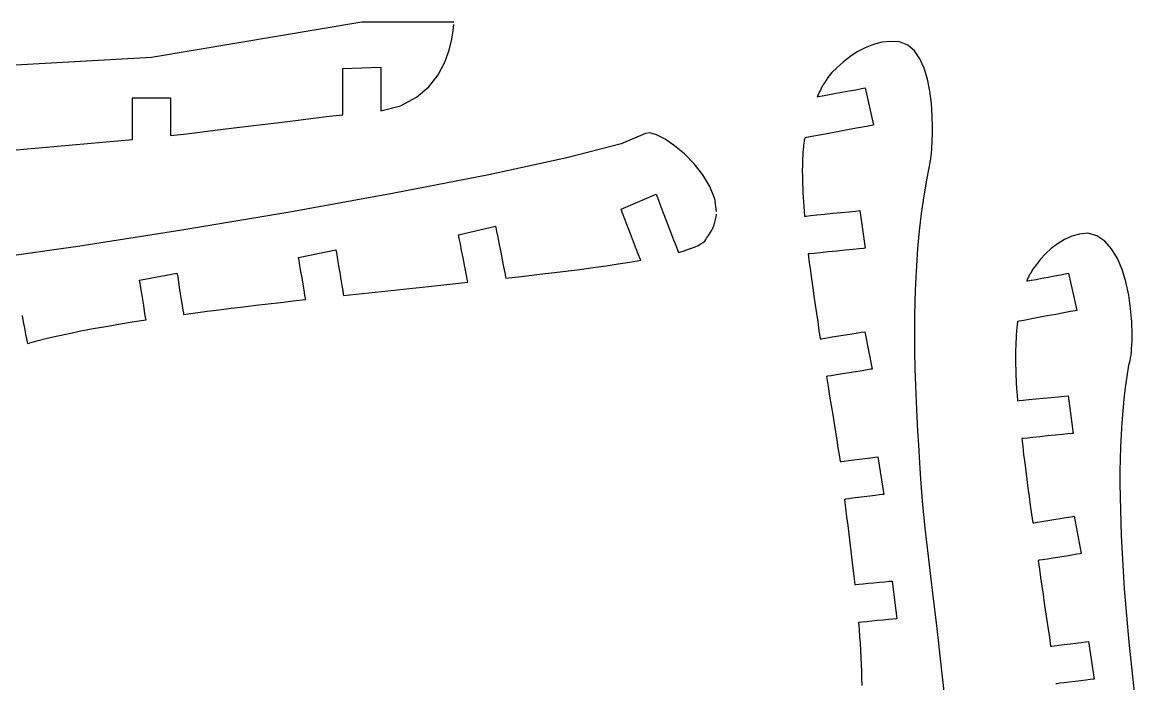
# Model space of a CAD drawing. Header units: metres. Extents: x 16 to 402, y -272 to -17.
# Drawn here: x 98.4 to 189.1, y -70.6 to -16.7 of the extents above; entities that cross this region are included whole.
import ezdxf

# ---------------------------------------------------------------- set-up
doc = ezdxf.new("R2010")
doc.units = ezdxf.units.M

msp = doc.modelspace()

# ---------------------------------------------------------------- linework, layer by layer
for p, q in [((126.100105, -16.666668), (108.95008, -19.541544)), ((133.6001, -16.666668), (126.100105, -16.666668)), ((133.5525, -17.329292), (133.59415, -16.843987)), ((133.2193, -18.943947), (133.43945, -18.052605)), ((133.43945, -18.052605), (133.5525, -17.329292)), ((132.85635, -19.933338), (133.2193, -18.943947)), ((167.12473, -18.744898), (166.48152, -19.088093)), ((167.79413, -18.475574), (167.12473, -18.744898)), ((168.47737, -18.301218), (167.79413, -18.475574)), ((169.16214, -18.242928), (168.47737, -18.301218)), ((169.93584, -18.26611), (169.16214, -18.242928)), ((170.59132, -18.52885), (169.93584, -18.26611)), ((171.13722, -18.998016), (170.59132, -18.52885)), ((171.58226, -19.640469), (171.13722, -18.998016)), ((108.95008, -19.541544), (91.800064, -20.509794)), ((132.31491, -20.950802), (132.85635, -19.933338)), ((165.32289, -19.91172), (164.83215, -20.349964)), ((165.87679, -19.484062), (165.32289, -19.91172)), ((166.48152, -19.088093), (165.87679, -19.484062)), ((171.93504, -20.423069), (171.58226, -19.640469)), ((124.5501, -20.450218), (127.65011, -20.342028)), ((124.55011, -20.743876), (124.5501, -20.450218)), ((124.55011, -21.176632), (124.55011, -20.743876)), ((127.65011, -20.342028), (127.6501, -20.441698)), ((127.6501, -20.441698), (127.65011, -20.712242)), ((127.65011, -20.342028), (127.65011, -20.342028)), ((127.65011, -20.712242), (127.65011, -21.110933)), ((164.41687, -20.777702), (164.08942, -21.17384)), ((164.83215, -20.349964), (164.41687, -20.777702)), ((172.20427, -21.312693), (171.93504, -20.423069)), ((124.5501, -21.702126), (124.55011, -21.176632)), ((124.55011, -22.273985), (124.5501, -21.702126)), ((127.65011, -21.110933), (127.65012, -21.595062)), ((127.65012, -21.595062), (127.65011, -22.121902)), ((131.55925, -21.926353), (132.31491, -20.950802)), ((163.73608, -21.718891), (163.67198, -21.829185)), ((163.79947, -21.614838), (163.73608, -21.718891)), ((163.86206, -21.51728), (163.79947, -21.614838)), ((164.08942, -21.17384), (163.86206, -21.51728)), ((172.39859, -22.276188), (172.20427, -21.312693)), ((124.55011, -22.845846), (124.55011, -22.273985)), ((127.65011, -22.121902), (127.6501, -22.648746)), ((127.6501, -22.648746), (127.65011, -23.13287)), ((130.55371, -22.79002), (131.55925, -21.926353)), ((163.28032, -22.607925), (163.21513, -22.75486)), ((163.34576, -22.46547), (163.28032, -22.607925)), ((163.41132, -22.327744), (163.34576, -22.46547)), ((163.47685, -22.195002), (163.41132, -22.327744)), ((163.54222, -22.06749), (163.47685, -22.195002)), ((163.60732, -21.945469), (163.54222, -22.06749)), ((163.67198, -21.829185), (163.60732, -21.945469)), ((163.63364, -22.676878), (164.08432, -22.592896)), ((164.08432, -22.592896), (164.63159, -22.490921)), ((164.63159, -22.490921), (165.22713, -22.379944)), ((165.22713, -22.379944), (165.82268, -22.268967)), ((165.82268, -22.268967), (166.36995, -22.16699)), ((166.36995, -22.16699), (166.82065, -22.08301)), ((166.82065, -22.08301), (167.12646, -22.026024)), ((167.12646, -22.026024), (167.807, -25.05259)), ((172.52667, -23.280432), (172.39859, -22.276188)), ((107.400085, -26.241219), (107.400085, -22.822575)), ((107.400085, -22.822575), (110.500084, -22.822575)), ((110.500084, -22.822575), (110.50008, -22.909164)), ((110.50008, -22.909164), (110.50009, -23.144196)), ((110.500084, -22.822575), (110.500084, -22.822575)), ((110.50009, -23.144196), (110.50009, -23.490551)), ((110.50009, -23.490551), (110.50009, -23.91113)), ((124.55011, -23.371336), (124.55011, -22.845846)), ((124.55012, -23.804094), (124.55011, -23.371336)), ((127.65011, -23.531563), (127.6501, -23.802105)), ((127.65011, -23.13287), (127.65011, -23.531563)), ((127.65011, -23.901777), (129.26256, -23.471819)), ((129.26256, -23.471819), (130.55371, -22.79002)), ((163.21513, -22.75486), (163.32779, -22.733864)), ((163.32779, -22.733864), (163.63364, -22.676878)), ((172.59714, -24.292282), (172.52667, -23.280432)), ((110.50009, -23.91113), (110.500084, -24.368814)), ((110.500084, -24.368814), (110.50009, -24.826504)), ((122.1502, -24.497877), (123.45267, -24.339437)), ((123.45267, -24.339437), (124.55011, -24.20594)), ((124.5501, -24.097748), (124.55012, -23.804094)), ((124.55011, -24.20594), (124.5501, -24.097748)), ((127.6501, -23.802105), (127.65011, -23.901777)), ((172.61871, -25.278603), (172.59714, -24.292282)), ((110.50009, -24.826504), (110.50008, -25.247082)), ((110.50008, -25.247082), (110.50009, -25.593437)), ((114.35627, -25.445972), (115.915054, -25.256353)), ((115.915054, -25.256353), (117.52509, -25.060497)), ((117.52509, -25.060497), (119.13514, -24.864641)), ((119.13514, -24.864641), (120.69393, -24.675022)), ((120.69393, -24.675022), (122.1502, -24.497877)), ((166.59569, -25.278305), (165.83301, -25.420427)), ((167.22377, -25.16127), (166.59569, -25.278305)), ((167.65, -25.081844), (167.22377, -25.16127)), ((167.807, -25.05259), (167.65, -25.081844)), ((167.807, -25.05259), (167.807, -25.05259)), ((172.61649, -25.598602), (172.61871, -25.278603)), ((93.35006, -27.488611), (107.400085, -26.241219)), ((110.50009, -25.593437), (110.500084, -25.828466)), ((110.500084, -25.915056), (111.59751, -25.781557)), ((110.500084, -25.828466), (110.500084, -25.915056)), ((111.59751, -25.781557), (112.9, -25.62312)), ((112.9, -25.62312), (114.35627, -25.445972)), ((149.23064, -25.72992), (147.2465, -26.5753)), ((149.58041, -25.672588), (149.23064, -25.72992)), ((150.12839, -25.83743), (149.58041, -25.672588)), ((150.81915, -26.198952), (150.12839, -25.83743)), ((151.59743, -26.731674), (150.81915, -26.198952)), ((162.18185, -26.19658), (162.16568, -26.295376)), ((162.199, -26.097572), (162.18185, -26.19658)), ((162.35603, -26.068314), (162.199, -26.097572)), ((162.78224, -25.988895), (162.35603, -26.068314)), ((163.41034, -25.871857), (162.78224, -25.988895)), ((164.17302, -25.729738), (163.41034, -25.871857)), ((165.003, -25.57508), (164.17302, -25.729738)), ((165.83301, -25.420427), (165.003, -25.57508)), ((172.58583, -26.506252), (172.59973, -26.213684)), ((172.59973, -26.213684), (172.61005, -25.910717)), ((172.61005, -25.910717), (172.61649, -25.598602)), ((147.2465, -26.5753), (142.80557, -27.731352)), ((152.4078, -27.410116), (151.59743, -26.731674)), ((162.07053, -27.073158), (162.05753, -27.235035)), ((162.07886, -26.977526), (162.07053, -27.073158)), ((162.08824, -26.88136), (162.07886, -26.977526)), ((162.09866, -26.7847), (162.08824, -26.88136)), ((162.1101, -26.687586), (162.09866, -26.7847)), ((162.12256, -26.590057), (162.1101, -26.687586)), ((162.13599, -26.492153), (162.12256, -26.590057)), ((162.15034, -26.393913), (162.13599, -26.492153)), ((162.16568, -26.295376), (162.15034, -26.393913)), ((172.5261, -27.308949), (172.54869, -27.055145)), ((172.54869, -27.055145), (172.5687, -26.787155)), ((172.5687, -26.787155), (172.58583, -26.506252)), ((142.80557, -27.731352), (136.45619, -29.106083)), ((153.19499, -28.208788), (152.4078, -27.410116)), ((162.01398, -28.09195), (162.0094, -28.272427)), ((162.0199, -27.914429), (162.01398, -28.09195)), ((162.0272, -27.739916), (162.0199, -27.914429)), ((162.03589, -27.568472), (162.0272, -27.739916)), ((162.046, -27.400164), (162.03589, -27.568472)), ((162.05753, -27.235035), (162.046, -27.400164)), ((172.1686, -29.390793), (172.44614, -27.972725)), ((172.44614, -27.972725), (172.47447, -27.768997)), ((172.47447, -27.768997), (172.50127, -27.547323)), ((172.50127, -27.547323), (172.5261, -27.308949)), ((153.90356, -29.102203), (153.19499, -28.208788)), ((162.00424, -28.642002), (162.0036, -28.830986)), ((162.0036, -28.830986), (162.00548, -29.164347)), ((162.00616, -28.455795), (162.00424, -28.642002)), ((162.0094, -28.272427), (162.00616, -28.455795)), ((136.45619, -29.106083), (128.74684, -30.607534)), ((154.47824, -30.064882), (153.90356, -29.102203)), ((162.00548, -29.164347), (162.01108, -29.505545)), ((162.01108, -29.505545), (162.02023, -29.854267)), ((162.02023, -29.854267), (162.03291, -30.210222)), ((171.93082, -30.818638), (172.1686, -29.390793)), ((128.74684, -30.607534), (120.22598, -32.14371)), ((147.2343, -31.90757), (150.08405, -30.680557)), ((150.08405, -30.680557), (150.08405, -30.680557)), ((150.08405, -30.680557), (150.13489, -30.813581)), ((150.13489, -30.813581), (150.2729, -31.174664)), ((154.86362, -31.071333), (154.47824, -30.064882)), ((162.03291, -30.210222), (162.04893, -30.573093)), ((162.04893, -30.573093), (162.06824, -30.942581)), ((171.73029, -32.251728), (171.93082, -30.818638)), ((150.2729, -31.174664), (150.4763, -31.706772)), ((150.4763, -31.706772), (150.72328, -32.35291)), ((155.0044, -32.09608), (154.86362, -31.071333)), ((162.06824, -30.942581), (162.09074, -31.318386)), ((162.09074, -31.318386), (162.11629, -31.700203)), ((162.11629, -31.700203), (162.14478, -32.087723)), ((120.22598, -32.14371), (111.44206, -33.62265)), ((147.35901, -32.23384), (147.2343, -31.90757)), ((147.54279, -32.71467), (147.35901, -32.23384)), ((150.72328, -32.35291), (150.99202, -33.056057)), ((154.93814, -32.761612), (154.97531, -32.540543)), ((154.97531, -32.540543), (154.99722, -32.31861)), ((155.0044, -32.09608), (155.0044, -32.09608)), ((162.14478, -32.087723), (162.17615, -32.480644)), ((162.17615, -32.480644), (162.30618, -32.46764)), ((162.30618, -32.46764), (162.65916, -32.432354)), ((162.65916, -32.432354), (163.1793, -32.38035)), ((163.1793, -32.38035), (163.81093, -32.317204)), ((163.81093, -32.317204), (164.49826, -32.24848)), ((164.49826, -32.24848), (165.18561, -32.17976)), ((165.18561, -32.17976), (165.81721, -32.116615)), ((165.81721, -32.116615), (166.33737, -32.06461)), ((166.33737, -32.06461), (166.69032, -32.02932)), ((166.69032, -32.02932), (167.12877, -35.10093)), ((171.56456, -33.68553), (171.73029, -32.251728)), ((133.983, -33.996822), (137.00232, -33.285)), ((137.00232, -33.285), (137.00232, -33.285)), ((137.00232, -33.285), (137.02582, -33.403965)), ((137.02582, -33.403965), (137.08954, -33.7269)), ((147.76596, -33.298527), (147.54279, -32.71467)), ((148.0088, -33.9339), (147.76596, -33.298527)), ((150.99202, -33.056057), (151.26079, -33.759205)), ((154.62515, -33.632046), (154.72919, -33.417038)), ((154.72919, -33.417038), (154.81564, -33.20012)), ((154.81564, -33.20012), (154.8851, -32.98156)), ((154.8851, -32.98156), (154.93814, -32.761612)), ((111.44206, -33.62265), (102.943535, -34.952366)), ((134.04279, -34.299706), (133.983, -33.996822)), ((134.13087, -34.74606), (134.04279, -34.299706)), ((137.08954, -33.7269), (137.18347, -34.20278)), ((137.18347, -34.20278), (137.29753, -34.78065)), ((148.2517, -34.569275), (148.0088, -33.9339)), ((151.26079, -33.759205), (151.50775, -34.40534)), ((151.50775, -34.40534), (151.71114, -34.93745)), ((154.05066, -34.509094), (154.14708, -34.38692)), ((154.14708, -34.38692), (154.20207, -34.26302)), ((154.20207, -34.26302), (154.36215, -34.055298)), ((154.36215, -34.055298), (154.50302, -33.844887)), ((154.50302, -33.844887), (154.62515, -33.632046)), ((171.43115, -35.115517), (171.56456, -33.68553)), ((183.37007, -34.38216), (182.8104, -34.725544)), ((183.97067, -34.112682), (183.37007, -34.38216)), ((184.60722, -33.938217), (183.97067, -34.112682)), ((185.27481, -33.879875), (184.60722, -33.938217)), ((186.01218, -34.07924), (185.27481, -33.879875)), ((186.65598, -34.50936), (186.01218, -34.07924)), ((102.943535, -34.952366), (95.27885, -36.04089)), ((120.94917, -35.83746), (123.990326, -35.22795)), ((123.990326, -35.22795), (123.990326, -35.22795)), ((123.990326, -35.22795), (124.00767, -35.331924)), ((124.00767, -35.331924), (124.054794, -35.614147)), ((134.23784, -35.288055), (134.13087, -34.74606)), ((134.35425, -35.87788), (134.23784, -35.288055)), ((137.29753, -34.78065), (137.42162, -35.4095)), ((148.47484, -35.15313), (148.2517, -34.569275)), ((148.65862, -35.633957), (148.47484, -35.15313)), ((151.71114, -34.93745), (151.84915, -35.298527)), ((151.84915, -35.298527), (151.9, -35.431553)), ((151.9, -35.431553), (152.29413, -35.321007)), ((152.29413, -35.321007), (152.65436, -35.20923)), ((152.65436, -35.20923), (152.9797, -35.096146)), ((152.9797, -35.096146), (153.26927, -34.981705)), ((153.26927, -34.981705), (153.52206, -34.865837)), ((153.52206, -34.865837), (153.7372, -34.74849)), ((153.7372, -34.74849), (153.91371, -34.629593)), ((153.91371, -34.629593), (154.05066, -34.509094)), ((164.80992, -35.332764), (164.12355, -35.401386)), ((165.49632, -35.26414), (164.80992, -35.332764)), ((166.12701, -35.20108), (165.49632, -35.26414)), ((166.64645, -35.14915), (166.12701, -35.20108)), ((166.9989, -35.11391), (166.64645, -35.14915)), ((167.12877, -35.10093), (166.9989, -35.11391)), ((167.12877, -35.10093), (167.12877, -35.10093)), ((171.32759, -36.537167), (171.43115, -35.115517)), ((182.29657, -35.12171), (181.83359, -35.54957)), ((182.8104, -34.725544), (182.29657, -35.12171)), ((187.20998, -35.13576), (186.65598, -34.50936)), ((187.67793, -35.92396), (187.20998, -35.13576)), ((120.99408, -36.106476), (120.94917, -35.83746)), ((121.06025, -36.502926), (120.99408, -36.106476)), ((124.054794, -35.614147), (124.124214, -36.030056)), ((124.124214, -36.030056), (124.20853, -36.535088)), ((134.47067, -36.467712), (134.35425, -35.87788)), ((137.42162, -35.4095), (137.54573, -36.038353)), ((137.54573, -36.038353), (137.65977, -36.61622)), ((146.99777, -36.37855), (147.9407, -36.23024)), ((147.9407, -36.23024), (148.82927, -36.080433)), ((148.78331, -35.960224), (148.65862, -35.633957)), ((148.82927, -36.080433), (148.78331, -35.960224)), ((162.62094, -35.551613), (162.49109, -35.564598)), ((162.49109, -35.564598), (162.57368, -36.24513)), ((162.57368, -36.24513), (162.66087, -36.9316)), ((162.97342, -35.516376), (162.62094, -35.551613)), ((163.49283, -35.464447), (162.97342, -35.516376)), ((164.12355, -35.401386), (163.49283, -35.464447)), ((181.42639, -35.98799), (181.07993, -36.41588)), ((181.83359, -35.54957), (181.42639, -35.98799)), ((188.06358, -36.839485), (187.67793, -35.92396)), ((107.99171, -37.702335), (111.03722, -37.11615)), ((111.03722, -37.11615), (111.03722, -37.11615)), ((111.03722, -37.11615), (111.05242, -37.210598)), ((121.14061, -36.984325), (121.06025, -36.502926)), ((121.22806, -37.5082), (121.14061, -36.984325)), ((124.20853, -36.535088), (124.300255, -37.084675)), ((124.300255, -37.084675), (124.39198, -37.634266)), ((134.5776, -37.009705), (134.47067, -36.467712)), ((134.66573, -37.45606), (134.5776, -37.009705)), ((137.65977, -36.61622), (137.7537, -37.092106)), ((137.7537, -37.092106), (137.81743, -37.41503)), ((140.35895, -37.24769), (141.56792, -37.10436)), ((141.56792, -37.10436), (142.73973, -36.960674)), ((142.73973, -36.960674), (143.87146, -36.816437)), ((143.87146, -36.816437), (144.96028, -36.671463)), ((144.96028, -36.671463), (146.00336, -36.525562)), ((146.00336, -36.525562), (146.99777, -36.37855)), ((162.66087, -36.9316), (162.75214, -37.622765)), ((171.2513, -37.945934), (171.32759, -36.537167)), ((180.5853, -37.161354), (180.5745, -37.178875)), ((180.58902, -37.155586), (180.5853, -37.161354)), ((180.79916, -36.812115), (180.58902, -37.155586)), ((181.07993, -36.41588), (180.79916, -36.812115)), ((183.43854, -37.190914), (183.7055, -37.141167)), ((183.7055, -37.141167), (184.37173, -40.170387)), ((188.37073, -37.847855), (188.06358, -36.839485)), ((108.032394, -37.95484), (107.99171, -37.702335)), ((108.09235, -38.32695), (108.032394, -37.95484)), ((111.05242, -37.210598), (111.09375, -37.46696)), ((111.09375, -37.46696), (111.154625, -37.844753)), ((111.154625, -37.844753), (111.22855, -38.30351)), ((121.315506, -38.032085), (121.22806, -37.5082)), ((121.39586, -38.513485), (121.315506, -38.032085)), ((124.39198, -37.634266), (124.47629, -38.139294)), ((131.77718, -38.18503), (132.77692, -38.079746)), ((132.77692, -38.079746), (133.7674, -37.974934)), ((133.7674, -37.974934), (134.74751, -37.87053)), ((134.72548, -37.75894), (134.66573, -37.45606)), ((134.74751, -37.87053), (134.72548, -37.75894)), ((137.81743, -37.41503), (137.84091, -37.534004)), ((137.84091, -37.534004), (139.11566, -37.390835)), ((139.11566, -37.390835), (140.35895, -37.24769)), ((162.75214, -37.622765), (162.8471, -38.3174)), ((171.1999, -39.337307), (171.2513, -37.945934)), ((180.3411, -37.655235), (180.29117, -37.777397)), ((180.29117, -37.777397), (180.38953, -37.759068)), ((180.38788, -37.547195), (180.3411, -37.655235)), ((180.431, -37.45298), (180.38788, -37.547195)), ((180.38953, -37.759068), (180.6565, -37.709324)), ((180.46997, -37.372295), (180.431, -37.45298)), ((180.50429, -37.30484), (180.46997, -37.372295)), ((180.53351, -37.250317), (180.50429, -37.30484)), ((180.55704, -37.208424), (180.53351, -37.250317)), ((180.5745, -37.178875), (180.55704, -37.208424)), ((180.6565, -37.709324), (181.04993, -37.636013)), ((181.04993, -37.636013), (181.52765, -37.546997)), ((181.52765, -37.546997), (182.04752, -37.45012)), ((182.04752, -37.45012), (182.56738, -37.353245)), ((182.56738, -37.353245), (183.04514, -37.264225)), ((183.04514, -37.264225), (183.43854, -37.190914)), ((188.60304, -38.914585), (188.37073, -37.847855)), ((108.16516, -38.77881), (108.09235, -38.32695)), ((108.244385, -39.270527), (108.16516, -38.77881)), ((111.22855, -38.30351), (111.30898, -38.802734)), ((111.30898, -38.802734), (111.38943, -39.301964)), ((121.462036, -38.909935), (121.39586, -38.513485)), ((121.50693, -39.178947), (121.462036, -38.909935)), ((124.47629, -38.139294), (124.545715, -38.5552)), ((124.545715, -38.5552), (124.59282, -38.837425)), ((124.59282, -38.837425), (124.610176, -38.9414)), ((124.610176, -38.9414), (125.64454, -38.830776)), ((125.64454, -38.830776), (126.67723, -38.72113)), ((126.67723, -38.72113), (127.70711, -38.612385)), ((127.70711, -38.612385), (128.73314, -38.504482)), ((128.73314, -38.504482), (129.7542, -38.39733)), ((129.7542, -38.39733), (130.76924, -38.29087)), ((130.76924, -38.29087), (131.77718, -38.18503)), ((162.8471, -38.3174), (162.9453, -39.014267)), ((188.76434, -40.005207), (188.60304, -38.914585)), ((108.32363, -39.762253), (108.244385, -39.270527)), ((108.39643, -40.214096), (108.32363, -39.762253)), ((111.38943, -39.301964), (111.463356, -39.760715)), ((111.463356, -39.760715), (111.52423, -40.13851)), ((115.45943, -39.985497), (116.454, -39.863846)), ((116.454, -39.863846), (117.45643, -39.743793)), ((117.45643, -39.743793), (118.465645, -39.62526)), ((118.465645, -39.62526), (119.480606, -39.50817)), ((119.480606, -39.50817), (120.500244, -39.39246)), ((120.500244, -39.39246), (121.52348, -39.27806)), ((121.52348, -39.27806), (121.50693, -39.178947)), ((162.9453, -39.014267), (163.04631, -39.71216)), ((163.04631, -39.71216), (163.14975, -40.40983)), ((171.17088, -40.706738), (171.1999, -39.337307)), ((98.406456, -40.582664), (98.50597, -41.102684)), ((108.4564, -40.586212), (108.39643, -40.214096)), ((108.49707, -40.83872), (108.4564, -40.586212)), ((111.52423, -40.13851), (111.565544, -40.39487)), ((111.565544, -40.39487), (111.58076, -40.48932)), ((111.58076, -40.48932), (112.533356, -40.360634)), ((112.533356, -40.360634), (113.498055, -40.233814)), ((113.498055, -40.233814), (114.47375, -40.108788)), ((114.47375, -40.108788), (115.45943, -39.985497)), ((163.14975, -40.40983), (163.25516, -41.106056)), ((171.16179, -42.04972), (171.17088, -40.706738)), ((181.24254, -40.753483), (180.58578, -40.875862)), ((181.95723, -40.620308), (181.24254, -40.753483)), ((182.67195, -40.487137), (181.95723, -40.620308)), ((183.32867, -40.364754), (182.67195, -40.487137)), ((183.86952, -40.263973), (183.32867, -40.364754)), ((184.23653, -40.19558), (183.86952, -40.263973)), ((184.37173, -40.170387), (184.23653, -40.19558)), ((184.37173, -40.170387), (184.37173, -40.170387)), ((188.85837, -41.08524), (188.76434, -40.005207)), ((98.50597, -41.102684), (98.60548, -41.622704)), ((98.60548, -41.622704), (98.696915, -42.100563)), ((103.207756, -41.84326), (104.20215, -41.65315)), ((104.20215, -41.65315), (105.23192, -41.46708)), ((105.23192, -41.46708), (106.294945, -41.284916)), ((106.294945, -41.284916), (107.389046, -41.10652)), ((107.389046, -41.10652), (108.51207, -40.931747)), ((108.51207, -40.931747), (108.49707, -40.83872)), ((163.25516, -41.106056), (163.3621, -41.799606)), ((179.48872, -41.592335), (179.46523, -41.867485)), ((179.5146, -41.32662), (179.48872, -41.592335)), ((179.54272, -41.07023), (179.5146, -41.32662)), ((179.67793, -41.045036), (179.54272, -41.07023)), ((180.04495, -40.976646), (179.67793, -41.045036)), ((180.58578, -40.875862), (180.04495, -40.976646)), ((188.88889, -42.120216), (188.85837, -41.08524)), ((98.696915, -42.100563), (98.77222, -42.494087)), ((98.77222, -42.494087), (98.82332, -42.76113)), ((99.627235, -42.64703), (100.45852, -42.43931)), ((100.45852, -42.43931), (101.333786, -42.236202)), ((101.333786, -42.236202), (102.25092, -42.03757)), ((102.25092, -42.03757), (103.207756, -41.84326)), ((163.3621, -41.799606), (163.47018, -42.489265)), ((163.47018, -42.489265), (163.57442, -42.47246)), ((163.57442, -42.47246), (163.85739, -42.42687)), ((163.85739, -42.42687), (164.27437, -42.359676)), ((164.27437, -42.359676), (164.78073, -42.278084)), ((164.78073, -42.278084), (165.33176, -42.189285)), ((165.33176, -42.189285), (165.88275, -42.10049)), ((165.88275, -42.10049), (166.3891, -42.018894)), ((166.3891, -42.018894), (166.80609, -41.951702)), ((166.80609, -41.951702), (167.08905, -41.9061)), ((167.08905, -41.9061), (167.68646, -44.949837)), ((171.17204, -43.511116), (171.16179, -42.04972)), ((179.42613, -42.44649), (179.41089, -42.75056)), ((179.44435, -42.15217), (179.42613, -42.44649)), ((179.46523, -41.867485), (179.44435, -42.15217)), ((188.87787, -42.71527), (188.88611, -42.421944)), ((188.88611, -42.421944), (188.88889, -42.120216)), ((98.82332, -42.76113), (98.84215, -42.859512)), ((98.84215, -42.859512), (99.627235, -42.64703)), ((171.20053, -44.927658), (171.17204, -43.511116)), ((179.38982, -43.388336), (179.38434, -43.72226)), ((179.39871, -43.06447), (179.38982, -43.388336)), ((179.41089, -42.75056), (179.39871, -43.06447)), ((188.82149, -43.53508), (188.84546, -43.272827)), ((188.84546, -43.272827), (188.86429, -42.99923)), ((188.86429, -42.99923), (188.87787, -42.71527)), ((179.38434, -43.72226), (179.38248, -44.066338)), ((179.38248, -44.066338), (179.38367, -44.343967)), ((179.38367, -44.343967), (179.38728, -44.627995)), ((188.67624, -44.451096), (188.71974, -44.24401)), ((188.71974, -44.24401), (188.75851, -44.021652)), ((188.75851, -44.021652), (188.79248, -43.785023)), ((188.79248, -43.785023), (188.82149, -43.53508)), ((165.82582, -45.249657), (165.27507, -45.338406)), ((166.37659, -45.160915), (165.82582, -45.249657)), ((166.88268, -45.07936), (166.37659, -45.160915)), ((167.29945, -45.012203), (166.88268, -45.07936)), ((167.58228, -44.966625), (167.29945, -45.012203)), ((167.68646, -44.949837), (167.58228, -44.966625)), ((167.68646, -44.949837), (167.68646, -44.949837)), ((171.24377, -46.29306), (171.20053, -44.927658)), ((179.38728, -44.627995), (179.39337, -44.91846)), ((179.39337, -44.91846), (179.40208, -45.215427)), ((179.40208, -45.215427), (179.41342, -45.51893)), ((188.48358, -45.543484), (188.62814, -44.641945)), ((188.62814, -44.641945), (188.67624, -44.451096)), ((164.06937, -45.532684), (163.96518, -45.549477)), ((163.96518, -45.549477), (164.09914, -46.360962)), ((164.35217, -45.487114), (164.06937, -45.532684)), ((164.76898, -45.41996), (164.35217, -45.487114)), ((165.27507, -45.338406), (164.76898, -45.41996)), ((179.41342, -45.51893), (179.42755, -45.829025)), ((179.42755, -45.829025), (179.4445, -46.145767)), ((179.4445, -46.145767), (179.46439, -46.469208)), ((188.35683, -46.46189), (188.48358, -45.543484)), ((164.09914, -46.360962), (164.23029, -47.152966)), ((171.29834, -47.601036), (171.24377, -46.29306)), ((179.46439, -46.469208), (179.48727, -46.799393)), ((179.48727, -46.799393), (179.51324, -47.136375)), ((179.51324, -47.136375), (179.51694, -47.1758)), ((183.34305, -47.154182), (183.66467, -47.12202)), ((183.66467, -47.12202), (184.09155, -50.194786)), ((188.24724, -47.396297), (188.35683, -46.46189)), ((164.23029, -47.152966), (164.35768, -47.923023)), ((164.35768, -47.923023), (164.48058, -48.668686)), ((171.36081, -48.845287), (171.29834, -47.601036)), ((179.51694, -47.1758), (179.52065, -47.215286)), ((179.52065, -47.215286), (179.52438, -47.254826)), ((179.52438, -47.254826), (179.52815, -47.294434)), ((179.52815, -47.294434), (179.53189, -47.334095)), ((179.53189, -47.334095), (179.5357, -47.37381)), ((179.5357, -47.37381), (179.5395, -47.413597)), ((179.5395, -47.413597), (179.54333, -47.453434)), ((179.54333, -47.453434), (179.54718, -47.493332)), ((179.54718, -47.493332), (179.55106, -47.533287)), ((179.55106, -47.533287), (179.66954, -47.521442)), ((179.66954, -47.521442), (179.99121, -47.489285)), ((179.99121, -47.489285), (180.4652, -47.441895)), ((180.4652, -47.441895), (181.04077, -47.384357)), ((181.04077, -47.384357), (181.66711, -47.32173)), ((181.66711, -47.32173), (182.29346, -47.259113)), ((182.29346, -47.259113), (182.86903, -47.20157)), ((182.86903, -47.20157), (183.34305, -47.154182)), ((188.15427, -48.345844), (188.24724, -47.396297)), ((164.48058, -48.668686), (164.59804, -49.38749)), ((171.42773, -50.019547), (171.36081, -48.845287)), ((188.07726, -49.30966), (188.15427, -48.345844)), ((164.59804, -49.38749), (164.70927, -50.076984)), ((188.01562, -50.286896), (188.07726, -49.30966)), ((164.70927, -50.076984), (164.81337, -50.73472)), ((164.81337, -50.73472), (164.90955, -51.358223)), ((171.49559, -51.1175), (171.42773, -50.019547)), ((180.00247, -50.6036), (179.88467, -50.61538)), ((179.88467, -50.61538), (179.96228, -51.265533)), ((180.32217, -50.571636), (180.00247, -50.6036)), ((180.79337, -50.52453), (180.32217, -50.571636)), ((181.36551, -50.467327), (180.79337, -50.52453)), ((181.98811, -50.405083), (181.36551, -50.467327)), ((182.61075, -50.342834), (181.98811, -50.405083)), ((183.18288, -50.285633), (182.61075, -50.342834)), ((183.65404, -50.23853), (183.18288, -50.285633)), ((183.97375, -50.20656), (183.65404, -50.23853)), ((184.09155, -50.194786), (183.97375, -50.20656)), ((184.09155, -50.194786), (184.09155, -50.194786)), ((187.9687, -51.27667), (188.01562, -50.286896)), ((164.90955, -51.358223), (164.99687, -51.945053)), ((171.56102, -52.132885), (171.49559, -51.1175)), ((179.96228, -51.265533), (180.04308, -51.925312)), ((187.93597, -52.278137), (187.9687, -51.27667)), ((164.99687, -51.945053), (165.07455, -52.492744)), ((165.07455, -52.492744), (165.16351, -52.48153)), ((165.16351, -52.48153), (165.40504, -52.45109)), ((165.40504, -52.45109), (165.76091, -52.40623)), ((165.76091, -52.40623), (166.19307, -52.35176)), ((166.19307, -52.35176), (166.66333, -52.29248)), ((166.66333, -52.29248), (167.13362, -52.2332)), ((167.13362, -52.2332), (167.56577, -52.178726)), ((167.56577, -52.178726), (167.92166, -52.133873)), ((167.92166, -52.133873), (168.16315, -52.103428)), ((168.16315, -52.103428), (168.63982, -55.167885)), ((171.62053, -53.059395), (171.56102, -52.132885)), ((180.04308, -51.925312), (180.12689, -52.594227)), ((187.91678, -53.290424), (187.93597, -52.278137)), ((171.67068, -53.890755), (171.62053, -53.059395)), ((180.12689, -52.594227), (180.21358, -53.271782)), ((180.21358, -53.271782), (180.30292, -53.957478)), ((187.91052, -54.312675), (187.91678, -53.290424)), ((171.79527, -55.709316), (171.67068, -53.890755)), ((180.30292, -53.957478), (180.39478, -54.650833)), ((188.00491, -58.538162), (187.91052, -54.312675)), ((167.94884, -55.25498), (167.51381, -55.309822)), ((168.30714, -55.20982), (167.94884, -55.25498)), ((168.55023, -55.179173), (168.30714, -55.20982)), ((168.63982, -55.167885), (168.55023, -55.179173)), ((168.63982, -55.167885), (168.63982, -55.167885)), ((180.39478, -54.650833), (180.48901, -55.351357)), ((165.53046, -55.559807), (165.44089, -55.5711)), ((165.44089, -55.5711), (165.52773, -56.292038)), ((165.77359, -55.52916), (165.53046, -55.559807)), ((166.13187, -55.484), (165.77359, -55.52916)), ((166.5669, -55.429165), (166.13187, -55.484)), ((167.04036, -55.36949), (166.5669, -55.429165)), ((167.51381, -55.309822), (167.04036, -55.36949)), ((172.01472, -57.926888), (171.79527, -55.709316)), ((180.48901, -55.351357), (180.58539, -56.058544)), ((180.58539, -56.058544), (180.68379, -56.77192)), ((165.52773, -56.292038), (165.61488, -57.006447)), ((165.61488, -57.006447), (165.70197, -57.714657)), ((180.68379, -56.77192), (180.78403, -57.490974)), ((183.0259, -57.129723), (183.49643, -57.0539)), ((183.49643, -57.0539), (183.88391, -56.99146)), ((183.88391, -56.99146), (184.14684, -56.94909)), ((184.14684, -56.94909), (184.73688, -59.993996)), ((165.70197, -57.714657), (165.7886, -58.417023)), ((172.30359, -60.4571), (172.01472, -57.926888)), ((180.78403, -57.490974), (180.88089, -57.47536)), ((180.88089, -57.47536), (181.14383, -57.433)), ((181.14383, -57.433), (181.53133, -57.370564)), ((181.53133, -57.370564), (182.00185, -57.294743)), ((182.00185, -57.294743), (182.51385, -57.212227)), ((182.51385, -57.212227), (183.0259, -57.129723)), ((165.7886, -58.417023), (165.87439, -59.113865)), ((188.26114, -62.8556), (188.00491, -58.538162)), ((165.87439, -59.113865), (165.95898, -59.80554)), ((165.95898, -59.80554), (166.04199, -60.49238)), ((166.04199, -60.49238), (166.12306, -61.17472)), ((172.63644, -63.213593), (172.30359, -60.4571)), ((181.31952, -60.544678), (181.22107, -60.56054)), ((181.22107, -60.56054), (181.3212, -61.25343)), ((181.58672, -60.501617), (181.31952, -60.544678)), ((181.9805, -60.438164), (181.58672, -60.501617)), ((182.45863, -60.361115), (181.9805, -60.438164)), ((182.97897, -60.277267), (182.45863, -60.361115)), ((183.49931, -60.193424), (182.97897, -60.277267)), ((183.97746, -60.11637), (183.49931, -60.193424)), ((184.37123, -60.05292), (183.97746, -60.11637)), ((184.63844, -60.009857), (184.37123, -60.05292)), ((184.73688, -59.993996), (184.63844, -60.009857)), ((184.73688, -59.993996), (184.73688, -59.993996)), ((166.12306, -61.17472), (166.2018, -61.852913)), ((181.3212, -61.25343), (181.42209, -61.948673)), ((166.2018, -61.852913), (166.27782, -62.52729)), ((166.27782, -62.52729), (166.3653, -62.518745)), ((166.3653, -62.518745), (166.60284, -62.49558)), ((166.60284, -62.49558), (166.9529, -62.46143)), ((166.9529, -62.46143), (167.37793, -62.41996)), ((167.37793, -62.41996), (167.84048, -62.374825)), ((167.84048, -62.374825), (168.30302, -62.329697)), ((168.30302, -62.329697), (168.72806, -62.288223)), ((168.72806, -62.288223), (169.0781, -62.254074)), ((169.0781, -62.254074), (169.31563, -62.2309)), ((169.31563, -62.2309), (169.70416, -65.3077)), ((181.42209, -61.948673), (181.52353, -62.645832)), ((172.98788, -66.109985), (172.63644, -63.213593)), ((181.52353, -62.645832), (181.62537, -63.344524)), ((181.62537, -63.344524), (181.7275, -64.04434)), ((188.6387, -67.20759), (188.26114, -62.8556)), ((181.7275, -64.04434), (181.82977, -64.74487)), ((181.82977, -64.74487), (181.93208, -65.44573)), ((166.67123, -65.60362), (166.58386, -65.612144)), ((166.58386, -65.612144), (166.63087, -66.18559)), ((166.63087, -66.18559), (166.67401, -66.75783)), ((166.90837, -65.58048), (166.67123, -65.60362)), ((167.25784, -65.54639), (166.90837, -65.58048)), ((167.6822, -65.50498), (167.25784, -65.54639)), ((168.14401, -65.45992), (167.6822, -65.50498)), ((168.60582, -65.41487), (168.14401, -65.45992)), ((169.03018, -65.37346), (168.60582, -65.41487)), ((169.37967, -65.33936), (169.03018, -65.37346)), ((169.6168, -65.31622), (169.37967, -65.33936)), ((169.70416, -65.3077), (169.6168, -65.31622)), ((169.70416, -65.3077), (169.70416, -65.3077)), ((173.33247, -69.059906), (172.98788, -66.109985)), ((181.93208, -65.44573), (182.03426, -66.14651)), ((182.03426, -66.14651), (182.13614, -66.84679)), ((166.67401, -66.75783), (166.713, -67.32908)), ((182.13614, -66.84679), (182.23767, -67.54618)), ((166.713, -67.32908), (166.74757, -67.89956)), ((166.74757, -67.89956), (166.7775, -68.4695)), ((182.23767, -67.54618), (182.32645, -67.53499)), ((182.32645, -67.53499), (182.56752, -67.50461)), ((182.56752, -67.50461), (182.92267, -67.45984)), ((182.92267, -67.45984), (183.354, -67.40548)), ((183.354, -67.40548), (183.82333, -67.34631)), ((183.82333, -67.34631), (184.2927, -67.28715)), ((184.2927, -67.28715), (184.724, -67.23279)), ((184.724, -67.23279), (185.07918, -67.18802)), ((185.07918, -67.18802), (185.3202, -67.15764)), ((185.3202, -67.15764), (185.79669, -70.222115)), ((189.09723, -71.53676), (188.6387, -67.20759)), ((166.7775, -68.4695), (166.80254, -69.03911)), ((166.80254, -69.03911), (166.82246, -69.60863)), ((166.82246, -69.60863), (166.837, -70.178276)), ((173.64468, -71.97698), (173.33247, -69.059906)), ((166.837, -70.178276), (166.8459, -70.748276)), ((182.76512, -70.60423), (182.6778, -70.61524)), ((183.00217, -70.574356), (182.76512, -70.60423)), ((183.35147, -70.53033), (183.00217, -70.574356)), ((183.77563, -70.47686), (183.35147, -70.53033)), ((184.23724, -70.41868), (183.77563, -70.47686)), ((184.69885, -70.360504), (184.23724, -70.41868)), ((185.123, -70.30703), (184.69885, -70.360504)), ((185.47234, -70.26299), (185.123, -70.30703)), ((185.70935, -70.233116), (185.47234, -70.26299)), ((185.79669, -70.222115), (185.70935, -70.233116)), ((185.79669, -70.222115), (185.79669, -70.222115))]:
    msp.add_line(p, q)

doc.saveas('drawing.dxf')
